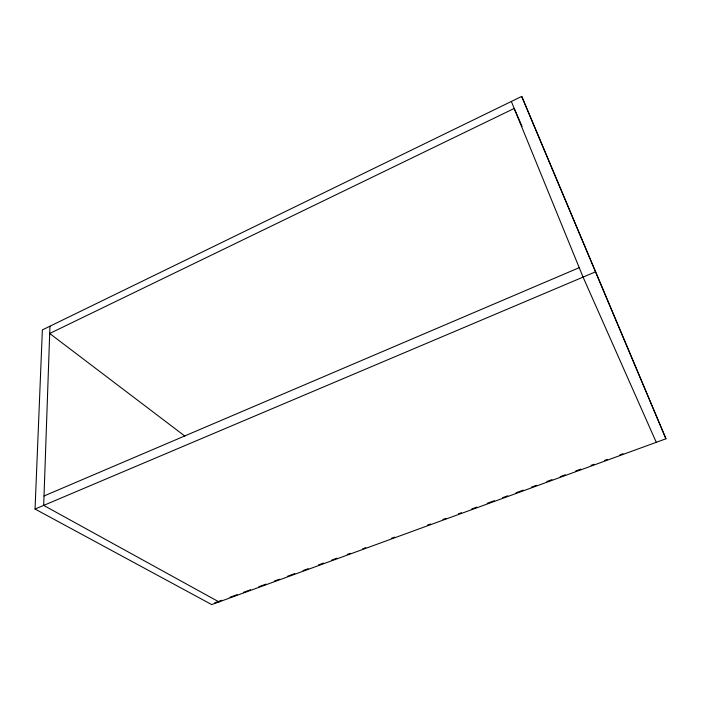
<?xml version="1.0" encoding="UTF-8"?>
<svg xmlns="http://www.w3.org/2000/svg" width="701" height="701" viewBox="0 0 701 701"><rect width="100%" height="100%" fill="white"/><g stroke="black" fill="none" stroke-linecap="round" stroke-linejoin="round"><path stroke-width="1.05" d="M49.946 326.21L43.69 505.395L218.992 601.931M35.05 509.049L42.367 329.899L521.719 96.414L665.95 438.773L211.702 604.586L35.05 509.049L595.508 271.848L521.719 96.414M44.023 495.975L579.219 267.668M214.567 602.895L221.77 600.266M229.998 597.261L237.201 594.632M243.37 592.38L250.572 589.743M258.8 586.737L266.003 584.108M274.231 581.103L279.375 579.228M287.603 576.222L294.806 573.593M303.034 570.579L308.177 568.704M318.464 564.945L323.608 563.069M331.836 560.064L336.979 558.18M347.267 554.43L350.351 553.299M362.697 548.787L365.782 547.665M391.5 538.272L394.584 537.141M427.505 525.119L430.589 523.989M442.936 519.485L446.02 518.354M458.366 513.851L461.451 512.72M471.738 508.961L476.882 507.086M487.169 503.327L494.371 500.698M502.599 497.692L507.743 495.809M515.971 492.803L523.174 490.174M531.402 487.169L536.545 485.294M546.833 481.534L551.976 479.65M560.213 476.645L565.356 474.77M575.644 471.011L580.787 469.135M591.074 465.376L594.159 464.246M604.446 460.487L607.53 459.365M619.877 454.853L622.961 453.731M184.889 436.11L49.692 333.492L514.192 108.445L522.07 126.495M656.267 442.305L583.074 277.105L511.344 101.461M595.508 271.848L665.95 438.773"/></g></svg>
